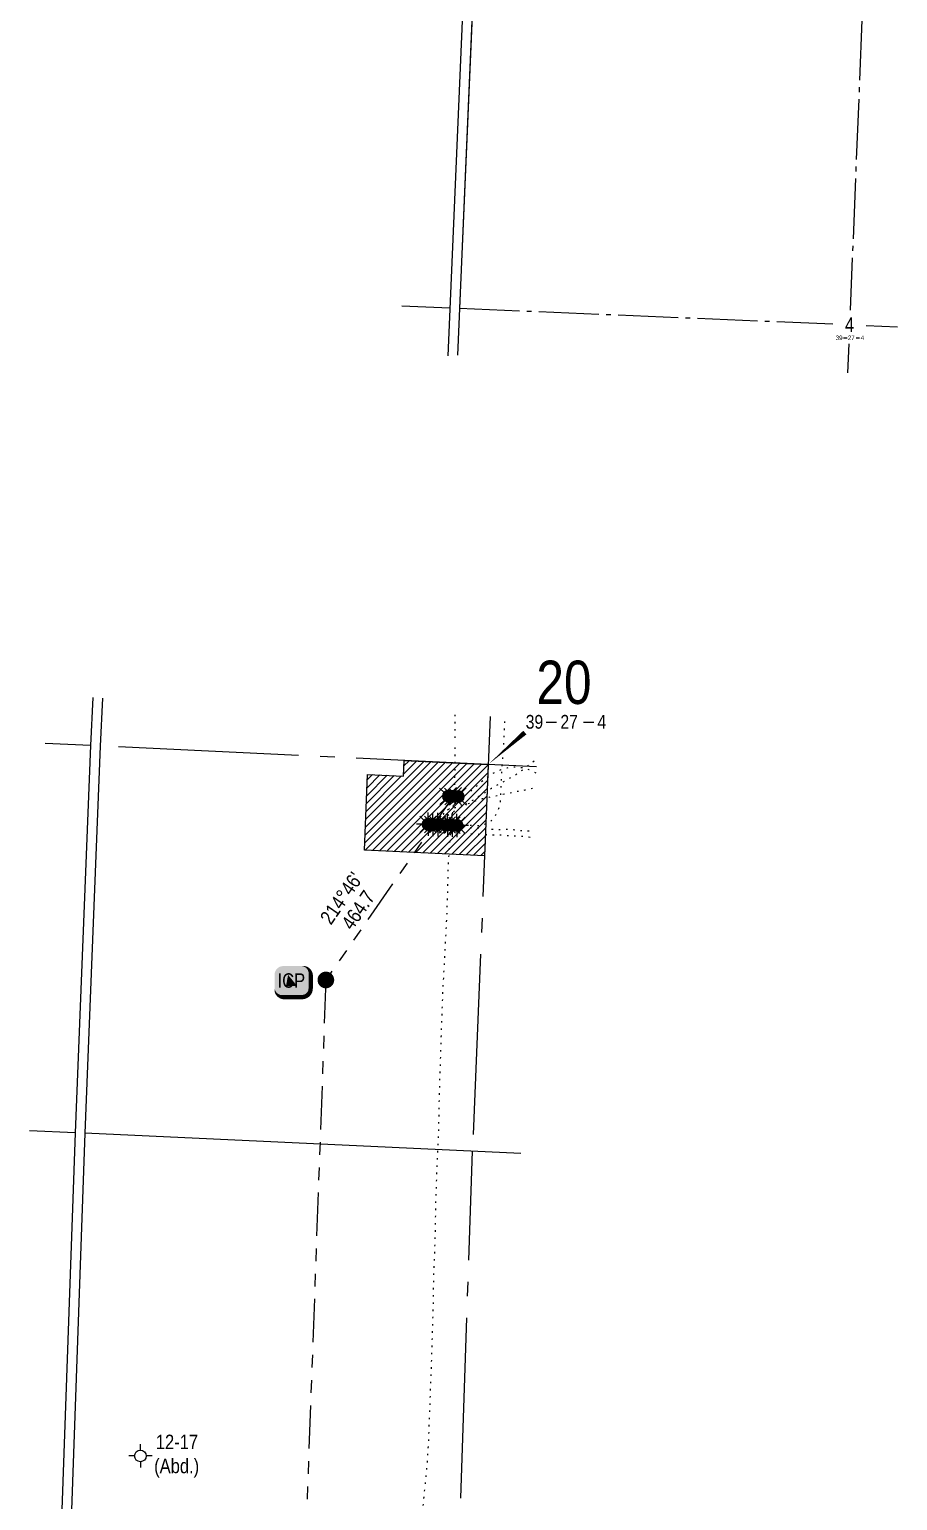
# Model space of a CAD drawing. Extents: x 301137 to 311962, y 5795932 to 5810027.
# Drawn here: x 305352 to 307157, y 5798523 to 5801582 of the extents above; entities that cross this region are included whole.
import ezdxf
from ezdxf.enums import TextEntityAlignment as Align

# ---------------------------------------------------------------- set-up
doc = ezdxf.new("R2010")
doc.units = 0
doc.header["$LTSCALE"] = 5
for name, pattern in [('foc-DOT', [1, 0.2, -0.8]), ('foc-DRILLPATH', [14.75, 6, -1.75, 1.75, -1.75, 1.75, -1.75]), ('foc-QUARTERLINE', [33, 25, -3, 2, -3])]:
    doc.linetypes.add(name, pattern=pattern)
for name, color, linetype in [('10', 1, 'Continuous'), ('9', 3, 'Continuous'), ('AS-DRILL', 8, 'foc-DOT'), ('C-WS-S', 8, 'Continuous'), ('F-WS-S', 8, 'Continuous'), ('L-BD', 7, 'Continuous'), ('L-MON', 1, 'Continuous'), ('L-QSEC', 8, 'foc-QUARTERLINE'), ('L-SEC', 7, 'Continuous'), ('L-SECLBL', 7, 'Continuous'), ('L-SECQ', 8, 'foc-QUARTERLINE'), ('P-PDRILLPATH', 12, 'foc-DRILLPATH'), ('P-PROPOSED', 10, 'Continuous'), ('P-PROPOSED-EXISTING-H', 59, 'Continuous')]:
    doc.layers.add(name, color=color, linetype=linetype)
doc.layers.add('L-SEC-HB', color=6, linetype='Continuous', plot=False)
doc.styles.add('80', font='ARIALN.TTF', dxfattribs={"height": 10})
doc.styles.add('80L', font='ARIALN.TTF', dxfattribs={"height": 10})
doc.styles.add('SIMPLEX', font='ARIALN.TTF')

# ---------------------------------------------------------------- blocks, each defined once
blk = doc.blocks.new('GAS')
h = blk.add_hatch(color=255)
h.dxf.hatch_style = 1
edge = h.paths.add_edge_path()
edge.add_arc((0, 0), 0.9, 0, 360)
for p, q in [((-0.81, 0), (-1.62, 0)), ((-0.57, 0.57), (-1.14, 1.14)), ((0, 0.81), (0, 1.62)), ((0.57, 0.57), (1.14, 1.14)), ((1.62, 0), (0.81, 0)), ((-0.57, -0.57), (-1.14, -1.14)), ((0, -0.81), (0, -1.62)), ((1.14, -1.14), (0.57, -0.57))]:
    blk.add_line(p, q)
blk.add_circle((0, 0), 0.8)
blk = doc.blocks.new('WC')
at = {"layer": 'L-MON'}
h = blk.add_hatch(color=255, dxfattribs=at)
h.dxf.hatch_style = 1
edge = h.paths.add_edge_path()
edge.add_arc((0, 0), 0.9, 0, 360)
at = {"layer": 'L-MON', "color": 240, "flags": 128}
for points in [[(-0.62, 0.5), (-1.23, 1.12)], [(0.52, 0.61), (1.13, 1.21)], [(-1.18, -1.18), (-0.56, -0.57)], [(1.16, -1.18), (0.56, -0.57)]]:
    blk.add_lwpolyline(points, dxfattribs=at)
at = {"layer": 'L-MON', "color": 240}
for radius in [0.8, 0.373]:
    blk.add_circle((0, 0), radius, dxfattribs=at)
blk = doc.blocks.new('GABD')
for p, q in [((-0.81, 0), (-1.62, 0)), ((0, 0.81), (0, 1.62)), ((1.62, 0), (0.81, 0)), ((0, -0.81), (0, -1.62))]:
    blk.add_line(p, q)
blk.add_circle((0, 0), 0.8)
blk = doc.blocks.new('L-SECLBL')
at = {"layer": '9', "color": 7}
for p, q in [((-5.1, -27.8), (-12.3, -27.8)), ((20.7, -27.8), (13.5, -27.8))]:
    blk.add_line(p, q, dxfattribs=at)
at = {"layer": '10', "color": 2, "style": 'SIMPLEX'}
blk.add_attdef('SEC', text='', height=30, dxfattribs=at).set_placement((0, 0), align=Align.MIDDLE)
at = {"layer": '10', "color": 5, "style": '80L'}
blk.add_attdef('TWP', text='', height=9.5, dxfattribs=at).set_placement((-14.4, -27.4), align=Align.MIDDLE_RIGHT)
blk.add_attdef('RGE', text='', height=9.5, dxfattribs=at).set_placement((3.6, -27.4), align=Align.MIDDLE_CENTER)
blk.add_attdef('MER', text='', height=9.5, dxfattribs=at).set_placement((23.2, -27.4), align=Align.MIDDLE_LEFT)
blk = doc.blocks.new('*U88')
h = blk.add_hatch(color=254)
edge = h.paths.add_edge_path()
edge.add_line((-6.5, -11.5), (6.5, -11.5))
edge.add_arc((6.5, -5.5), 6, 270, 360)
edge.add_line((12.5, -5.5), (12.5, 4))
edge.add_arc((6.5, 4), 6, 0, 90)
edge.add_line((6.5, 10), (-6.5, 10))
edge.add_arc((-6.5, 4), 6, 90, 180)
edge.add_line((-12.5, 4), (-12.5, -5.5))
edge.add_arc((-6.5, -5.5), 6, 180, 270)
at = {"color": 1, "flags": 128}
blk.add_lwpolyline([(-6.5, -11.5, 3, 3, 0), (6.5, -11.5, 3, 3, 0.414214), (12.5, -5.5, 3, 3, 0), (12.5, 4, 3, 0, 0.414214), (6.5, 10, 0, 0, 0), (-6.5, 10, 0, 0, 0.414214), (-12.5, 4, 0, 0, 0), (-12.5, -5.5, 0, 3, 0.414214)], format="xyseb", close=True, dxfattribs=at)
blk.add_lwpolyline([(-4.6, -3.7, 0, 10, 0), (0, 0, 5, 5, 0)], format="xyseb", dxfattribs=at)
at = {"color": 1, "style": '80'}
blk.add_attdef('ENTER_TEXT_001', (-36.7, -5), '', height=10, dxfattribs=at)
blk = doc.blocks.new('plbh')
at = {"layer": 'L-MON'}
h = blk.add_hatch(color=255, dxfattribs=at)
h.dxf.hatch_style = 1
edge = h.paths.add_edge_path()
edge.add_arc((0, 0), 1.16, 0, 360)
h = blk.add_hatch(color=256, dxfattribs=at)
h.dxf.hatch_style = 1
h.paths.add_polyline_path([(-0.96, 0, 1), (0.96, 0, 1)])
h.paths.add_polyline_path([(0.91, 0, -1), (-0.91, 0, -1)], flags=16)
h.paths.add_polyline_path([(0.45, 0, -1), (-0.45, 0, -1)], flags=0)
h = blk.add_hatch(color=256, dxfattribs=at)
h.dxf.hatch_style = 1
h.paths.add_polyline_path([(-0.45, 0, 1), (0.45, 0, 1)])
h.paths.add_polyline_path([(0.4, 0, -1), (-0.4, 0, -1)], flags=16)
at = {"layer": 'L-MON', "color": 240}
for radius in [0.96, 0.91, 0.45, 0.4]:
    blk.add_circle((0, 0), radius, dxfattribs=at)

msp = doc.modelspace()

# ---------------------------------------------------------------- hatches: boundary and pattern name
at = {"layer": 'P-PROPOSED-EXISTING-H'}
h = msp.add_hatch(dxfattribs=at)
h.set_pattern_fill('ANSI31', color=256, scale=3.499752)
h.set_pattern_definition([(45, (717.203, -5380.026), (-7.857167858, 7.857167858), [])])
h.paths.add_polyline_path([(306054.664, 5800033.18), (306129.576, 5800029.646), (306130.897, 5800062.117), (306305.69, 5800053.869), (306297.965, 5799864.04), (306048.26, 5799875.822)])

# ---------------------------------------------------------------- linework, layer by layer
at = {"layer": 'AS-DRILL', "ltscale": 3, "flags": 128}
for points in [[(306220.643, 5799927.847), (306220.645, 5799927.897), (306220.586, 5799927.91), (306220.464, 5799927.864), (306220.333, 5799927.85), (306220.216, 5799927.924), (306220.127, 5799927.958), (306219.967, 5799927.954), (306219.736, 5799927.943), (306219.558, 5799927.99), (306219.428, 5799928.005), (306219.126, 5799927.947), (306219.036, 5799927.961), (306219.251, 5799928.082), (306219.593, 5799928.109), (306219.93, 5799928.046), (306220.262, 5799928.083), (306220.505, 5799928.163), (306220.7, 5799928.265), (306220.792, 5799928.332), (306220.979, 5799928.495), (306221.093, 5799928.6), (306221.125, 5799928.649), (306221.177, 5799928.687), (306221.27, 5799928.783), (306221.355, 5799928.9), (306221.45, 5799929.016), (306221.534, 5799929.133), (306221.62, 5799929.26), (306221.629, 5799929.249), (306221.43, 5799929.017), (306221.107, 5799928.71), (306220.952, 5799928.566), (306220.629, 5799928.258), (306220.342, 5799928.069), (306220.121, 5799928.058), (306219.904, 5799928.147), (306219.804, 5799928.131), (306219.868, 5799927.978), (306219.921, 5799927.806), (306219.895, 5799927.657), (306219.82, 5799927.52), (306219.888, 5799927.477), (306220.204, 5799927.634), (306220.573, 5799927.85), (306220.872, 5799928.058), (306221.061, 5799928.291), (306221.101, 5799928.55), (306221.083, 5799928.851), (306221.035, 5799929.163), (306220.98, 5799929.295), (306220.917, 5799929.217), (306220.97, 5799929.035), (306221.124, 5799928.869), (306221.29, 5799928.772), (306221.448, 5799928.726), (306221.598, 5799928.72), (306221.687, 5799928.697), (306221.693, 5799928.586), (306221.688, 5799928.467), (306221.757, 5799928.424), (306221.706, 5799928.406), (306221.445, 5799928.386), (306221.174, 5799928.357), (306221.013, 5799928.343), (306220.93, 5799928.276), (306220.907, 5799928.197), (306220.945, 5799928.156), (306221.144, 5799928.128), (306221.184, 5799928.126), (306221.909, 5799928.228), (306223.117, 5799928.41), (306224.396, 5799928.61), (306224.658, 5799928.659), (306226.509, 5799928.906), (306228.57, 5799929.145), (306230.849, 5799929.345), (306233.491, 5799929.341), (306236.404, 5799929.116), (306239.586, 5799928.86), (306243.117, 5799928.56), (306247.114, 5799928.162), (306251.501, 5799927.759), (306256.193, 5799927.463), (306261.004, 5799927.403), (306265.59, 5799927.462), (306270.089, 5799927.354), (306274.738, 5799927.011), (306279.494, 5799926.803), (306284.533, 5799926.954), (306289.789, 5799927.527), (306294.957, 5799928.643), (306299.919, 5799930.369), (306304.638, 5799932.544), (306308.98, 5799935.054), (306313.028, 5799937.956), (306316.616, 5799941.397), (306319.386, 5799945.13), (306321.684, 5799949.092), (306323.802, 5799953.322), (306325.702, 5799957.6), (306327.493, 5799962.132), (306329.091, 5799966.882), (306330.391, 5799971.915), (306331.209, 5799976.926), (306331.425, 5799979.329), (306331.579, 5799981.705), (306331.7, 5799984.272), (306331.803, 5799987.14), (306331.933, 5799990.417), (306332.138, 5799994.101), (306332.367, 5799998.125), (306332.566, 5800002.4), (306332.724, 5800006.887), (306332.839, 5800011.586), (306332.938, 5800016.626), (306333.035, 5800021.606), (306333.193, 5800027.113), (306333.435, 5800032.738), (306333.775, 5800038.808), (306334.196, 5800044.896), (306334.747, 5800051.259), (306335.356, 5800057.79), (306335.958, 5800064.411), (306336.485, 5800071.174), (306336.972, 5800078.18), (306337.455, 5800085.336), (306337.923, 5800092.863), (306338.313, 5800100.463), (306338.609, 5800108.197), (306338.873, 5800116.142), (306339.175, 5800124.296), (306339.491, 5800132.559), (306339.78, 5800140.874), (306340.045, 5800149.359), (306340.124, 5800152.335)], [(306236.218, 5800157.239), (306236.197, 5800145.736), (306236.156, 5800126.733), (306236.043, 5800105.423)], [(306236.022, 5800089.22), (306235.93, 5800049.642), (306235.831, 5800030.441), (306235.196, 5800011.351), (306234.116, 5799992.379), (306232.728, 5799973.229), (306231.105, 5799954.198), (306229.284, 5799934.985), (306227.442, 5799915.973), (306225.727, 5799896.655), (306224.263, 5799877.608), (306222.96, 5799858.555), (306221.961, 5799839.389), (306221.339, 5799820.099), (306220.976, 5799800.798), (306219.959, 5799762.419), (306219.194, 5799743.834), (306218.345, 5799724.653), (306217.413, 5799705.375), (306216.389, 5799686.31), (306215.324, 5799667.237), (306214.264, 5799647.764), (306213.266, 5799628.599), (306212.252, 5799609.524), (306211.293, 5799590.347), (306210.438, 5799571.266), (306209.622, 5799551.893), (306208.912, 5799532.906), (306208.213, 5799513.719), (306207.528, 5799494.631), (306206.91, 5799475.44), (306206.343, 5799456.047), (306205.81, 5799436.753), (306204.539, 5799398.283), (306203.83, 5799379.097), (306203.298, 5799359.802), (306202.989, 5799340.61), (306202.668, 5799321.107), (306202.246, 5799301.819), (306201.717, 5799282.625), (306200.921, 5799263.241), (306199.12, 5799224.782), (306198.305, 5799205.699), (306197.532, 5799186.415), (306196.898, 5799167.335), (306196.329, 5799148.143), (306195.872, 5799128.745), (306195.514, 5799109.555), (306195.179, 5799090.453), (306194.784, 5799071.364), (306194.196, 5799052.172), (306193.403, 5799032.888), (306192.664, 5799013.702), (306191.998, 5798994.314), (306191.477, 5798975.319), (306191.142, 5798956.228), (306190.854, 5798937.034), (306190.489, 5798917.934), (306189.91, 5798898.741), (306189.305, 5798879.65), (306188.73, 5798860.558), (306188.212, 5798841.364), (306187.629, 5798822.072), (306186.907, 5798802.795), (306186.162, 5798783.71), (306185.373, 5798764.526), (306184.679, 5798745.438), (306184.036, 5798726.149), (306183.281, 5798707.064), (306182.541, 5798688.078), (306181.906, 5798668.988), (306181.163, 5798649.703), (306180.223, 5798630.725), (306179.088, 5798611.655), (306177.591, 5798592.519), (306175.774, 5798573.406), (306173.852, 5798554.397), (306171.932, 5798535.198), (306170.143, 5798515.783), (306168.46, 5798496.755), (306166.827, 5798477.725), (306165.354, 5798458.688), (306164.022, 5798439.436), (306162.822, 5798420.468), (306161.777, 5798401.395), (306161.102, 5798382.306), (306160.708, 5798363.217), (306160.233, 5798344.121), (306159.738, 5798325.026), (306159.333, 5798305.937), (306158.855, 5798286.741), (306158.534, 5798267.739), (306158.511, 5798248.444), (306158.777, 5798229.349), (306159.183, 5798210.248), (306159.645, 5798191.055), (306160.277, 5798171.865), (306160.967, 5798152.883), (306161.327, 5798133.383), (306161.168, 5798114.184), (306160.776, 5798094.895), (306160.549, 5798075.489), (306160.163, 5798056.099), (306159.216, 5798037.222), (306157.595, 5798017.991), (306155.842, 5797998.975), (306154.46, 5797980.225), (306153.324, 5797961.355), (306152.328, 5797942.49), (306151.321, 5797923.615), (306150.381, 5797904.637), (306149.434, 5797885.259), (306148.476, 5797866.082), (306147.577, 5797846.903), (306146.723, 5797827.822), (306145.962, 5797808.837), (306144.598, 5797776.366), (306144.232, 5797768.384)], [(306180.55, 5799929.445), (306180.583, 5799929.534), (306180.599, 5799929.683), (306180.561, 5799929.735), (306180.494, 5799929.798), (306180.404, 5799929.811), (306180.34, 5799929.694), (306180.262, 5799929.507), (306180.204, 5799929.309), (306180.176, 5799929.09), (306180.127, 5799928.882), (306180.03, 5799928.695), (306179.952, 5799928.508), (306179.998, 5799928.386), (306180.176, 5799928.599), (306180.473, 5799929.008), (306180.765, 5799929.307), (306180.953, 5799929.509), (306181.089, 5799929.674), (306181.176, 5799929.851), (306181.263, 5799930.027), (306181.45, 5799930.19), (306181.655, 5799930.312), (306181.808, 5799930.386), (306181.902, 5799930.483), (306182.018, 5799930.628), (306182.133, 5799930.764), (306182.22, 5799930.93), (306182.287, 5799931.118), (306182.346, 5799931.336), (306182.398, 5799931.394), (306182.471, 5799931.211), (306182.52, 5799930.939), (306182.496, 5799930.579), (306182.472, 5799930.23), (306182.47, 5799929.91), (306182.437, 5799929.601), (306182.433, 5799929.251), (306182.543, 5799928.976), (306182.908, 5799928.852), (306183.48, 5799928.889), (306184.011, 5799929.168), (306184.125, 5799929.264), (306184.872, 5799929.915), (306185.723, 5799930.692), (306186.63, 5799931.607), (306187.473, 5799932.434), (306187.763, 5799932.693), (306189.143, 5799933.939), (306190.705, 5799935.228), (306192.717, 5799936.76), (306195.249, 5799938.531), (306198.147, 5799940.448), (306201.559, 5799942.715), (306205.117, 5799945.126), (306208.6, 5799947.67), (306212.271, 5799950.687), (306216.335, 5799954.239), (306220.878, 5799958.293), (306224.979, 5799962.054), (306225.811, 5799962.831), (306231.002, 5799967.58), (306236.02, 5799971.995), (306240.928, 5799976.164), (306245.903, 5799980.25), (306250.722, 5799984.193), (306255.654, 5799988.211), (306260.821, 5799992.339), (306265.979, 5799996.258), (306271.241, 5800000.264), (306276.426, 5800004.582), (306281.638, 5800009.109), (306286.767, 5800013.56), (306291.78, 5800018.085), (306296.957, 5800022.734), (306302.21, 5800027.029), (306306.819, 5800030.46), (306307.694, 5800031.086), (306313.432, 5800034.712), (306319.429, 5800037.817), (306325.699, 5800040.501), (306332.131, 5800042.979), (306338.522, 5800045.168), (306344.814, 5800046.871), (306351.258, 5800048.107), (306357.827, 5800048.728), (306364.352, 5800048.75), (306370.947, 5800048.24), (306377.597, 5800047.116), (306384.055, 5800045.42), (306390.147, 5800043.338), (306396.003, 5800040.845), (306401.347, 5800038.322), (306405.355, 5800036.314)], [(306190.5, 5799929.037), (306190.408, 5799928.981), (306190.233, 5799928.868), (306190.081, 5799928.824), (306189.881, 5799928.812), (306189.697, 5799928.729), (306189.49, 5799928.557), (306189.283, 5799928.385), (306189.456, 5799928.448), (306189.987, 5799928.717), (306190.549, 5799929.015), (306191.15, 5799929.282), (306191.813, 5799929.336), (306191.935, 5799929.381), (306192.109, 5799929.494), (306191.952, 5799929.3), (306191.448, 5799928.97), (306191.027, 5799928.706), (306190.721, 5799928.558), (306190.456, 5799928.439), (306190.162, 5799928.32), (306189.897, 5799928.221), (306189.644, 5799928.13), (306189.439, 5799928.018), (306189.378, 5799928.001), (306189.503, 5799928.116), (306189.659, 5799928.27), (306189.826, 5799928.443), (306189.868, 5799928.492), (306190.334, 5799928.874), (306191.151, 5799929.542), (306192.019, 5799930.248), (306192.36, 5799930.525), (306194.028, 5799931.7), (306196.207, 5799932.905), (306198.768, 5799934.154), (306201.618, 5799935.613), (306204.7, 5799937.382), (306208.054, 5799939.451), (306211.697, 5799941.739), (306215.709, 5799944.243), (306219.869, 5799946.97), (306224.258, 5799949.909), (306228.827, 5799952.82), (306233.568, 5799955.805), (306238.425, 5799958.936), (306243.534, 5799962.106), (306249.483, 5799965.534), (306255.987, 5799969.31), (306262.299, 5799973.053), (306268.611, 5799976.776), (306275.33, 5799980.934), (306282.53, 5799985.373), (306290.233, 5799990.102), (306298.097, 5799995.125), (306305.625, 5800000.011), (306312.393, 5800004.407), (306319.235, 5800008.389), (306326.991, 5800012.456), (306335.469, 5800017.044), (306344.598, 5800022.187), (306353.899, 5800027.614), (306362.964, 5800033.14), (306371.626, 5800038.872), (306379.683, 5800044.708), (306387.457, 5800050.755), (306395.041, 5800056.81), (306402.773, 5800062.789), (306406.529, 5800065.466)], [(306200.499, 5799928.632), (306200.537, 5799928.571), (306200.583, 5799928.479), (306200.6, 5799928.388), (306200.626, 5799928.277), (306200.475, 5799928.013), (306200.268, 5799927.591), (306200.386, 5799927.276), (306200.471, 5799927.403), (306200.236, 5799927.792), (306199.889, 5799928.136), (306199.632, 5799928.446), (306199.418, 5799928.865), (306199.116, 5799929.578), (306199.04, 5799930.441), (306199.41, 5799931.187), (306199.924, 5799931.787), (306200.071, 5799931.962), (306200.282, 5799932.254), (306200.422, 5799932.498), (306200.577, 5799932.862), (306200.622, 5799933.241), (306200.616, 5799933.351), (306200.519, 5799934.185), (306200.378, 5799935.422), (306200.365, 5799935.603), (306200.404, 5799937.622), (306200.787, 5799939.969), (306201.311, 5799942.32), (306201.995, 5799944.695), (306202.982, 5799947.147), (306204.329, 5799949.566), (306206.353, 5799951.918), (306209.163, 5799954.148), (306212.551, 5799956.066), (306216.404, 5799957.825), (306220.745, 5799959.545), (306225.612, 5799961.154), (306231.19, 5799962.785), (306237.329, 5799964.413), (306244.075, 5799966.218), (306251.425, 5799968.379), (306259.077, 5799970.819), (306267.236, 5799973.689), (306275.985, 5799977.046), (306285.495, 5799980.432), (306293.833, 5799982.745), (306296.216, 5799983.301), (306307.363, 5799985.793), (306318.104, 5799988.18), (306328.768, 5799990.36), (306339.41, 5799992.502), (306349.576, 5799994.742), (306359.949, 5799996.924), (306370.896, 5799998.913), (306382.187, 5800001.008), (306393.768, 5800003.623), (306404.144, 5800006.222)], [(306230.418, 5799927.488), (306230.383, 5799927.35), (306230.384, 5799927.129), (306230.465, 5799926.906), (306230.535, 5799926.633), (306230.434, 5799926.367), (306230.211, 5799926.036), (306230.255, 5799925.133), (306230.332, 5799924.79), (306230.299, 5799924.721), (306230.317, 5799924.67), (306230.472, 5799924.544), (306230.606, 5799924.379), (306230.732, 5799924.274), (306230.889, 5799924.207), (306230.949, 5799924.205), (306230.93, 5799923.986), (306230.737, 5799923.643), (306230.537, 5799923.401), (306230.348, 5799923.188), (306230.224, 5799923.083), (306230.131, 5799923.007), (306229.962, 5799922.773), (306229.951, 5799922.744), (306229.647, 5799921.885), (306229.299, 5799920.428), (306229.186, 5799919.852), (306229.053, 5799918.766), (306229.02, 5799916.926), (306229.106, 5799915.041), (306229.183, 5799913.197), (306229.228, 5799911.554), (306229.245, 5799910.453), (306229.267, 5799910.001), (306229.311, 5799909.85), (306229.365, 5799909.687), (306229.438, 5799909.514), (306229.552, 5799909.35), (306229.664, 5799909.155), (306229.776, 5799908.951), (306229.879, 5799908.766), (306230.002, 5799908.591), (306230.126, 5799908.446), (306230.294, 5799908.38), (306230.304, 5799908.379), (306230.906, 5799908.426), (306232.042, 5799908.551), (306233.571, 5799908.761), (306235.425, 5799909.088), (306237.653, 5799909.5), (306240.189, 5799909.85), (306242.968, 5799910.04), (306245.795, 5799910.159), (306248.614, 5799910.348), (306251.793, 5799910.502), (306255.576, 5799910.513), (306259.979, 5799910.259), (306264.919, 5799909.924), (306270.084, 5799909.71), (306275.614, 5799909.591), (306281.839, 5799909.365), (306288.676, 5799908.905), (306295.761, 5799908.405), (306302.798, 5799907.956), (306309.585, 5799907.738), (306316.055, 5799907.643), (306322.387, 5799907.573), (306328.399, 5799907.515), (306334.48, 5799907.175), (306341.127, 5799906.482), (306348.396, 5799905.815), (306355.731, 5799905.545), (306362.825, 5799905.515), (306369.562, 5799905.339), (306376.313, 5799904.732), (306382.872, 5799903.832), (306389.344, 5799902.986), (306396.019, 5799902.252), (306399.948, 5799902.015)], [(306240.536, 5799927.041), (306240.397, 5799927.077), (306240.359, 5799927.128), (306240.641, 5799927.187), (306240.964, 5799927.235), (306241.185, 5799927.276), (306241.4, 5799927.388), (306241.692, 5799927.446), (306242.12, 5799927.369), (306242.656, 5799927.258), (306243.16, 5799927.098), (306243.416, 5799926.998), (306243.481, 5799927.135), (306243.633, 5799927.429), (306243.784, 5799927.714), (306244.003, 5799927.915), (306244.116, 5799928.011), (306244.072, 5799928.143), (306244.07, 5799928.363), (306244.095, 5799928.472), (306244.169, 5799928.589), (306244.263, 5799928.685), (306244.315, 5799928.723), (306244.347, 5799928.782), (306244.371, 5799928.871), (306244.473, 5799928.927), (306244.483, 5799928.927), (306244.907, 5799928.76), (306245.857, 5799928.242), (306246.711, 5799927.838), (306247.363, 5799927.622), (306249.324, 5799927.104), (306251.671, 5799926.461), (306254.229, 5799925.61), (306257.011, 5799924.609), (306260.097, 5799923.697), (306263.574, 5799923.029), (306267.39, 5799922.618), (306271.401, 5799922.309), (306275.671, 5799921.991), (306280.189, 5799921.852), (306284.743, 5799921.872), (306289.182, 5799921.767), (306293.647, 5799921.31), (306298.448, 5799920.5), (306304.007, 5799919.85), (306310.505, 5799919.433), (306318.055, 5799919.055), (306326.319, 5799918.738), (306334.42, 5799918.639), (306341.786, 5799918.908), (306348.885, 5799918.998), (306356.349, 5799918.463), (306364.434, 5799917.673), (306373.172, 5799916.727), (306382.248, 5799915.948), (306391.021, 5799915.862), (306399.537, 5799916.366), (306400.528, 5799916.424)]]:
    msp.add_lwpolyline(points, dxfattribs=at)
at = {"layer": 'L-QSEC'}
for p, q in [((307089.318, 5801766.418), (307057.968, 5800998.211)), ((306126.006, 5801007.569), (306225.909, 5801003.347)), ((306246.007, 5801002.498), (307022.347, 5800969.688)), ((307091.564, 5800966.763), (307156.648, 5800964.012)), ((307055.114, 5800928.275), (307052.667, 5800868.325))]:
    msp.add_line(p, q, dxfattribs=at)
at = {"layer": 'L-QSEC', "ltscale": 3, "flags": 128}
msp.add_lwpolyline([(306248.521, 5798528.443), (306272.954, 5799249.429)], dxfattribs=at)
at = {"layer": 'L-SEC'}
for p, q in [((306260.315, 5801804.67), (306221.623, 5800903.524)), ((306280.41, 5801803.743), (306241.808, 5800904.704))]:
    msp.add_line(p, q, dxfattribs=at)
at = {"layer": 'L-SEC', "ltscale": 3, "flags": 128}
for points in [[(305483.278, 5800192.77), (305478.53, 5800092.89), (305446.489, 5799287.851)], [(305503.372, 5800191.822), (305498.628, 5800092.012), (305466.59, 5799287.051)], [(305446.489, 5799287.851), (305351.665, 5799292.259)], [(305446.489, 5799287.851), (305418.521, 5798484.712)], [(305466.591, 5799287.151), (305438.623, 5798484.017)], [(306373.483, 5799244.755), (305466.585, 5799286.917)]]:
    msp.add_lwpolyline(points, dxfattribs=at)
at = {"layer": 'L-SEC-HB', "flags": 128}
msp.add_lwpolyline([(306280.41, 5801803.743), (306246.007, 5801002.498)], dxfattribs=at)
at = {"layer": 'L-SECLBL', "ltscale": 3, "flags": 128}
msp.add_lwpolyline([(306305.689, 5800053.856, 0, 9.999, 0), (306381.725, 5800120.087, 0, 0, 0)], format="xyseb", dxfattribs=at)
at = {"layer": 'L-SECQ', "ltscale": 3, "flags": 128}
for points in [[(306309.754, 5800153.768), (306272.954, 5799249.429)], [(305478.53, 5800092.89), (305384.25, 5800097.339)], [(306405.871, 5800049.128), (305498.624, 5800091.941)]]:
    msp.add_lwpolyline(points, dxfattribs=at)
at = {"layer": 'P-PDRILLPATH', "ltscale": 3}
msp.add_lwpolyline([(306232.944, 5799987.458), (305968.015, 5799605.726), (305843.405, 5796147.916)], dxfattribs=at)
at = {"layer": 'P-PROPOSED', "ltscale": 3, "flags": 128}
msp.add_lwpolyline([(306130.911, 5800062.104), (306305.689, 5800053.856), (306298.574, 5799879.025), (306297.965, 5799864.04), (306048.278, 5799875.822), (306054.681, 5800033.17), (306129.587, 5800029.635), (306130.908, 5800062.104)], dxfattribs=at)

# ---------------------------------------------------------------- block references
at = {"layer": 'C-WS-S', "xscale": 14.99893815000006, "yscale": 14.99893815000006, "zscale": 14.99893815000006}
for p in [(306220.639, 5799927.85), (306230.415, 5799927.491), (306240.533, 5799927.044)]:
    msp.add_blockref('GAS', p, dxfattribs=at)
at = {"layer": 'F-WS-S', "xscale": 14.99893815000006, "yscale": 14.99893815000006, "zscale": 14.99893815000006}
for name, p in [('GAS', (306180.55, 5799929.445)), ('GAS', (306190.5, 5799929.037)), ('GAS', (306200.499, 5799928.632)), ('GABD', (305582.376, 5798616.084))]:
    msp.add_blockref(name, p, dxfattribs=at)
at = {"layer": 'F-WS-S'}
ref = msp.add_blockref('*U88', (305898.927, 5799604.596), dxfattribs=dict(at, xscale=2.999787630000008, yscale=2.999787630000008, zscale=2.999787630000008))
ref.add_attrib('ENTER_TEXT_001', 'ICP', (305867.64, 5799589.566), dxfattribs={"layer": '0', "color": 1, "height": 29.9979, "style": '80'})
at = {"layer": 'L-MON'}
for name, p, xscale, yscale, zscale in [('WC', (306222.956, 5799987.929), 14.99893815000006, 14.99893815000006, 14.99893815000006), ('WC', (306232.944, 5799987.458), 14.99893815000006, 14.99893815000006, 14.99893815000006), ('WC', (306242.932, 5799986.987), 14.99893815000006, 14.99893815000006, 14.99893815000006), ('plbh', (305968.015, 5799605.726), 14.99893815000002, 14.99893815000002, 14.99893815000002)]:
    msp.add_blockref(name, p, dxfattribs=dict(at, xscale=xscale, yscale=yscale, zscale=zscale))
at = {"layer": 'L-SECLBL', "color": 6, "xscale": 0.99992921, "yscale": 0.99992921, "zscale": 0.99992921}
msp.add_blockref('L-SECLBL', (307056.744, 5800968.234), dxfattribs=at).add_auto_attribs({'SEC': '4', 'TWP': '39', 'RGE': '27', 'MER': '4'})
at = {"layer": 'L-SECLBL', "xscale": 2.999787630000008, "yscale": 2.999787630000008, "zscale": 2.999787630000008}
msp.add_blockref('L-SECLBL', (306463, 5800224.646), dxfattribs=at).add_auto_attribs({'SEC': '20', 'TWP': '39', 'RGE': '27', 'MER': '4'})

# ---------------------------------------------------------------- texts
at = {"layer": 'F-WS-S', "insert": (305640.412, 5798660.271), "char_height": 29.99788, "attachment_point": 1, "style": '80L'}
msp.add_mtext_dynamic_manual_height_columns('\\pi-25.985;12-17\\P\\pi-29.412;(Abd.)', width=30.59579, gutter_width=50, heights=[0], dxfattribs=at)
at = {"layer": 'L-BD', "insert": (305975.859, 5799767.207), "char_height": 29.99788, "width": 39.16953, "attachment_point": 1, "rotation": 55.238654, "line_spacing_factor": 0.855, "style": '80L'}
msp.add_mtext("\\pi-38.539;214°46' \\P\\pi-22.404;464.7", dxfattribs=at)

doc.saveas('drawing.dxf')
